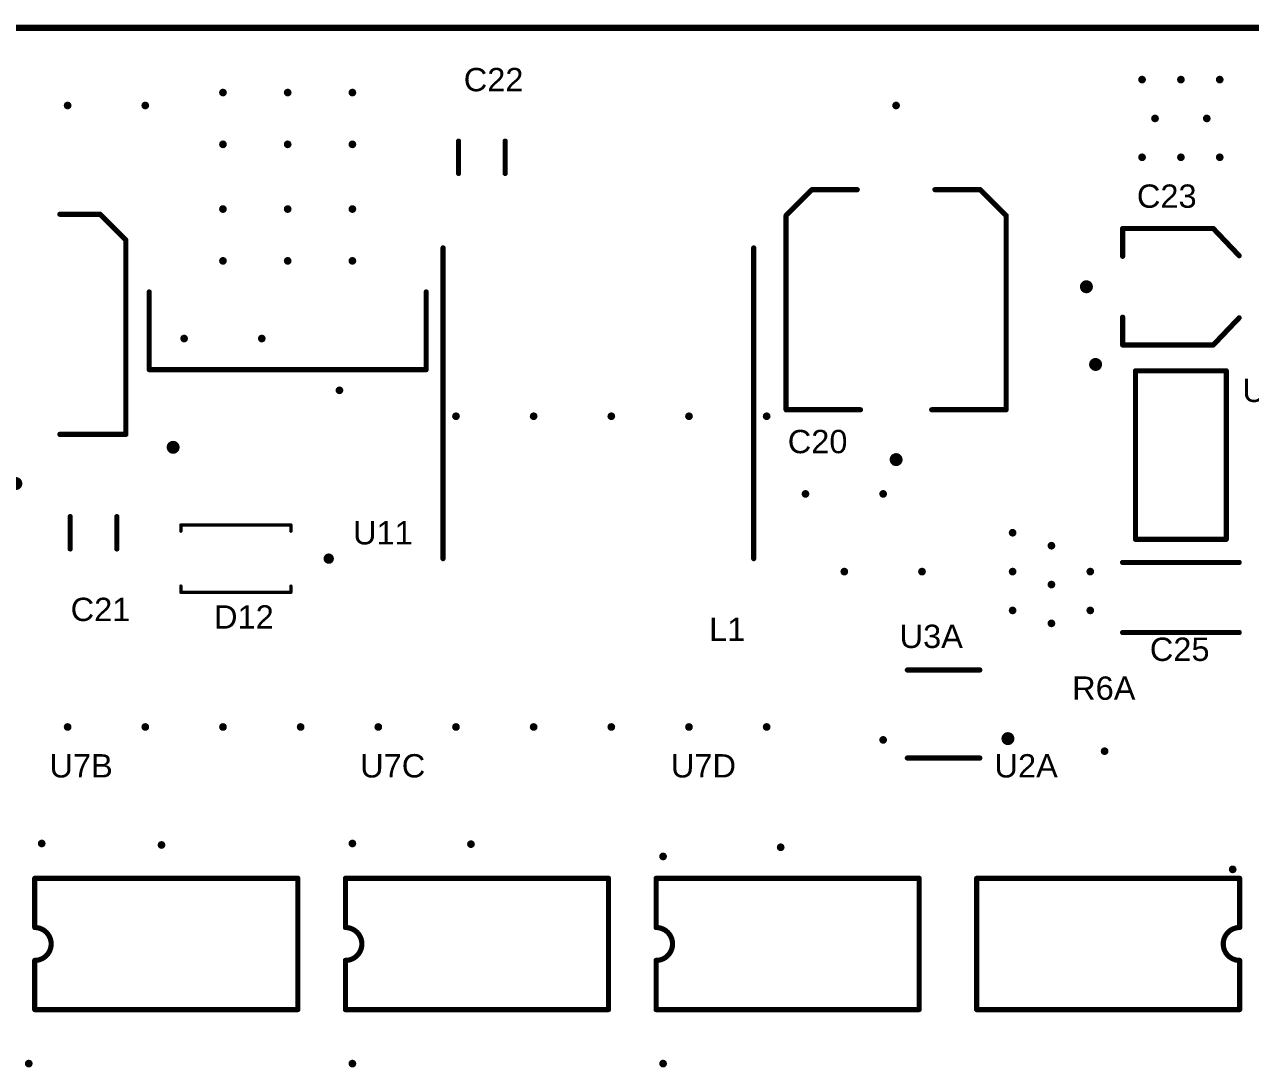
# Model space of a CAD drawing. Header units: inches. Extents: x 10 to 190, y 10 to 91.
# Drawn here: x 50.84 to 98.19, y 49.85 to 90.13 of the extents above; entities that cross this region are included whole.
import ezdxf

# ---------------------------------------------------------------- set-up
doc = ezdxf.new("R2010")
doc.units = ezdxf.units.IN
for name, color, linetype in [('Board Outline', 216, 'Continuous'), ('Top Overlay', 2, 'Continuous'), ('Via Holes', 16, 'Continuous')]:
    doc.layers.add(name, color=color, linetype=linetype)
doc.styles.add('Arial', font='', dxfattribs={"height": 0.2})
doc.styles.get('Arial').set_extended_font_data('Arial')

# ---------------------------------------------------------------- blocks, each defined once
blk = doc.blocks.new('INDPM120120X800N_40')
at = {"layer": 'Top Overlay'}
for points in [[(-6, 6, 0.2, 0.2, 0), (6, 6, 0.2, 0.2, 0)], [(-6, -6, 0.2, 0.2, 0), (6, -6, 0.2, 0.2, 0)]]:
    blk.add_lwpolyline(points, format="xyseb", dxfattribs=at)
for points in [[(-6.05, 6, 0.1, 0.1, 1), (-5.95, 6, 0.1, 0.1, 1)], [(5.95, 6, 0.1, 0.1, 1), (6.05, 6, 0.1, 0.1, 1)], [(-6.05, -6, 0.1, 0.1, 1), (-5.95, -6, 0.1, 0.1, 1)], [(5.95, -6, 0.1, 0.1, 1), (6.05, -6, 0.1, 0.1, 1)]]:
    blk.add_lwpolyline(points, format="xyseb", close=True, dxfattribs=at)
blk = doc.blocks.new('FP_FKB_MFG_41')
at = {"layer": 'Top Overlay'}
for points in [[(-2.25, 2.25, 0.2, 0.2, 0), (1.25, 2.25, 0.2, 0.2, 0)], [(-2.25, 1.175, 0.2, 0.2, 0), (-2.25, 2.25, 0.2, 0.2, 0)], [(1.25, 2.25, 0.2, 0.2, 0), (2.25, 1.2, 0.2, 0.2, 0)], [(-2.25, -2.25, 0.2, 0.2, 0), (-2.25, -1.175, 0.2, 0.2, 0)], [(1.25, -2.25, 0.2, 0.2, 0), (2.25, -1.2, 0.2, 0.2, 0)], [(-2.25, -2.25, 0.2, 0.2, 0), (1.25, -2.25, 0.2, 0.2, 0)]]:
    blk.add_lwpolyline(points, format="xyseb", dxfattribs=at)
for points in [[(-2.3, 2.25, 0.1, 0.1, 1), (-2.2, 2.25, 0.1, 0.1, 1)], [(-2.3, 2.25, 0.1, 0.1, 1), (-2.2, 2.25, 0.1, 0.1, 1)], [(1.2, 2.25, 0.1, 0.1, 1), (1.3, 2.25, 0.1, 0.1, 1)], [(1.2, 2.25, 0.1, 0.1, 1), (1.3, 2.25, 0.1, 0.1, 1)], [(-2.3, 1.175, 0.1, 0.1, 1), (-2.2, 1.175, 0.1, 0.1, 1)], [(2.2, 1.2, 0.1, 0.1, 1), (2.3, 1.2, 0.1, 0.1, 1)], [(-3.525, 0, 0.25, 0.25, 1), (-3.775, 0, 0.25, 0.25, 1)], [(-3.838, 0, 0.125, 0.125, 1), (-3.713, 0, 0.125, 0.125, 1)], [(-3.587, 0, 0.125, 0.125, 1), (-3.463, 0, 0.125, 0.125, 1)], [(-2.3, -1.175, 0.1, 0.1, 1), (-2.2, -1.175, 0.1, 0.1, 1)], [(2.2, -1.2, 0.1, 0.1, 1), (2.3, -1.2, 0.1, 0.1, 1)], [(-2.3, -2.25, 0.1, 0.1, 1), (-2.2, -2.25, 0.1, 0.1, 1)], [(-2.3, -2.25, 0.1, 0.1, 1), (-2.2, -2.25, 0.1, 0.1, 1)], [(1.2, -2.25, 0.1, 0.1, 1), (1.3, -2.25, 0.1, 0.1, 1)], [(1.2, -2.25, 0.1, 0.1, 1), (1.3, -2.25, 0.1, 0.1, 1)]]:
    blk.add_lwpolyline(points, format="xyseb", close=True, dxfattribs=at)
blk = doc.blocks.new('FP_AMS1117_IPC_C_84')
at = {"layer": 'Top Overlay'}
for points in [[(-3.17, 3.5, 0.25, 0.25, 1), (-3.42, 3.5, 0.25, 0.25, 1)], [(-3.483, 3.5, 0.125, 0.125, 1), (-3.358, 3.5, 0.125, 0.125, 1)], [(-3.232, 3.5, 0.125, 0.125, 1), (-3.107, 3.5, 0.125, 0.125, 1)], [(-1.803, 3.253, 0.1, 0.1, 1), (-1.703, 3.253, 0.1, 0.1, 1)], [(-1.803, 3.253, 0.1, 0.1, 1), (-1.703, 3.253, 0.1, 0.1, 1)], [(1.703, 3.253, 0.1, 0.1, 1), (1.803, 3.253, 0.1, 0.1, 1)], [(1.703, 3.253, 0.1, 0.1, 1), (1.803, 3.253, 0.1, 0.1, 1)], [(-1.803, -3.253, 0.1, 0.1, 1), (-1.703, -3.253, 0.1, 0.1, 1)], [(-1.803, -3.253, 0.1, 0.1, 1), (-1.703, -3.253, 0.1, 0.1, 1)], [(1.703, -3.253, 0.1, 0.1, 1), (1.803, -3.253, 0.1, 0.1, 1)], [(1.703, -3.253, 0.1, 0.1, 1), (1.803, -3.253, 0.1, 0.1, 1)]]:
    blk.add_lwpolyline(points, format="xyseb", close=True, dxfattribs=at)
for points in [[(-1.753, -3.253, 0.2, 0.2, 0), (-1.753, 3.253, 0.2, 0.2, 0)], [(-1.753, 3.253, 0.2, 0.2, 0), (1.753, 3.253, 0.2, 0.2, 0)], [(1.753, -3.253, 0.2, 0.2, 0), (1.753, 3.253, 0.2, 0.2, 0)], [(-1.753, -3.253, 0.2, 0.2, 0), (1.753, -3.253, 0.2, 0.2, 0)]]:
    blk.add_lwpolyline(points, format="xyseb", dxfattribs=at)
blk = doc.blocks.new('KTT0005B_L_85')
at = {"layer": 'Top Overlay'}
for points in [[(-3.2, 5.35, 0.2, 0.2, 0), (-3.2, -5.35, 0.2, 0.2, 0)], [(-3.2, 5.35, 0.2, 0.2, 0), (-0.2, 5.35, 0.2, 0.2, 0)], [(-3.2, -5.35, 0.2, 0.2, 0), (-0.2, -5.35, 0.2, 0.2, 0)]]:
    blk.add_lwpolyline(points, format="xyseb", dxfattribs=at)
for points in [[(-3.25, 5.35, 0.1, 0.1, 1), (-3.15, 5.35, 0.1, 0.1, 1)], [(-3.25, 5.35, 0.1, 0.1, 1), (-3.15, 5.35, 0.1, 0.1, 1)], [(-0.25, 5.35, 0.1, 0.1, 1), (-0.15, 5.35, 0.1, 0.1, 1)], [(-6.075, 4.425, 0.25, 0.25, 1), (-6.325, 4.425, 0.25, 0.25, 1)], [(-6.388, 4.425, 0.125, 0.125, 1), (-6.263, 4.425, 0.125, 0.125, 1)], [(-6.137, 4.425, 0.125, 0.125, 1), (-6.013, 4.425, 0.125, 0.125, 1)], [(-3.25, -5.35, 0.1, 0.1, 1), (-3.15, -5.35, 0.1, 0.1, 1)], [(-3.25, -5.35, 0.1, 0.1, 1), (-3.15, -5.35, 0.1, 0.1, 1)], [(-0.25, -5.35, 0.1, 0.1, 1), (-0.15, -5.35, 0.1, 0.1, 1)]]:
    blk.add_lwpolyline(points, format="xyseb", close=True, dxfattribs=at)
blk = doc.blocks.new('NSI1200DDBR_94')
at = {"layer": 'Top Overlay'}
for points in [[(2.085, 1.27, 0.2, 0.2, 0), (2.085, -8.89, 0.2, 0.2, 0)], [(2.085, 1.27, 0.2, 0.2, 0), (3.985, 1.27, 0.2, 0.2, 0)], [(5.255, 1.27, 0.2, 0.2, -1), (3.985, 1.27, 0.2, 0.2, 0)], [(5.255, 1.27, 0.2, 0.2, 0), (7.155, 1.27, 0.2, 0.2, 0)], [(7.155, 1.27, 0.2, 0.2, 0), (7.155, -8.89, 0.2, 0.2, 0)], [(2.085, -8.89, 0.2, 0.2, 0), (7.155, -8.89, 0.2, 0.2, 0)]]:
    blk.add_lwpolyline(points, format="xyseb", dxfattribs=at)
for points in [[(2.035, 1.27, 0.1, 0.1, 1), (2.135, 1.27, 0.1, 0.1, 1)], [(2.035, 1.27, 0.1, 0.1, 1), (2.135, 1.27, 0.1, 0.1, 1)], [(3.935, 1.27, 0.1, 0.1, 1), (4.035, 1.27, 0.1, 0.1, 1)], [(3.935, 1.27, 0.1, 0.1, 1), (4.035, 1.27, 0.1, 0.1, 1)], [(5.205, 1.27, 0.1, 0.1, 1), (5.305, 1.27, 0.1, 0.1, 1)], [(5.205, 1.27, 0.1, 0.1, 1), (5.305, 1.27, 0.1, 0.1, 1)], [(7.105, 1.27, 0.1, 0.1, 1), (7.205, 1.27, 0.1, 0.1, 1)], [(7.105, 1.27, 0.1, 0.1, 1), (7.205, 1.27, 0.1, 0.1, 1)], [(2.035, -8.89, 0.1, 0.1, 1), (2.135, -8.89, 0.1, 0.1, 1)], [(2.035, -8.89, 0.1, 0.1, 1), (2.135, -8.89, 0.1, 0.1, 1)], [(7.105, -8.89, 0.1, 0.1, 1), (7.205, -8.89, 0.1, 0.1, 1)], [(7.105, -8.89, 0.1, 0.1, 1), (7.205, -8.89, 0.1, 0.1, 1)]]:
    blk.add_lwpolyline(points, format="xyseb", close=True, dxfattribs=at)
blk = doc.blocks.new('NSI1200DDBR_95')
at = {"layer": 'Top Overlay'}
for points in [[(2.085, 1.27, 0.2, 0.2, 0), (2.085, -8.89, 0.2, 0.2, 0)], [(2.085, 1.27, 0.2, 0.2, 0), (3.985, 1.27, 0.2, 0.2, 0)], [(5.255, 1.27, 0.2, 0.2, -1), (3.985, 1.27, 0.2, 0.2, 0)], [(5.255, 1.27, 0.2, 0.2, 0), (7.155, 1.27, 0.2, 0.2, 0)], [(7.155, 1.27, 0.2, 0.2, 0), (7.155, -8.89, 0.2, 0.2, 0)], [(2.085, -8.89, 0.2, 0.2, 0), (7.155, -8.89, 0.2, 0.2, 0)]]:
    blk.add_lwpolyline(points, format="xyseb", dxfattribs=at)
for points in [[(2.035, 1.27, 0.1, 0.1, 1), (2.135, 1.27, 0.1, 0.1, 1)], [(2.035, 1.27, 0.1, 0.1, 1), (2.135, 1.27, 0.1, 0.1, 1)], [(3.935, 1.27, 0.1, 0.1, 1), (4.035, 1.27, 0.1, 0.1, 1)], [(3.935, 1.27, 0.1, 0.1, 1), (4.035, 1.27, 0.1, 0.1, 1)], [(5.205, 1.27, 0.1, 0.1, 1), (5.305, 1.27, 0.1, 0.1, 1)], [(5.205, 1.27, 0.1, 0.1, 1), (5.305, 1.27, 0.1, 0.1, 1)], [(7.105, 1.27, 0.1, 0.1, 1), (7.205, 1.27, 0.1, 0.1, 1)], [(7.105, 1.27, 0.1, 0.1, 1), (7.205, 1.27, 0.1, 0.1, 1)], [(2.035, -8.89, 0.1, 0.1, 1), (2.135, -8.89, 0.1, 0.1, 1)], [(2.035, -8.89, 0.1, 0.1, 1), (2.135, -8.89, 0.1, 0.1, 1)], [(7.105, -8.89, 0.1, 0.1, 1), (7.205, -8.89, 0.1, 0.1, 1)], [(7.105, -8.89, 0.1, 0.1, 1), (7.205, -8.89, 0.1, 0.1, 1)]]:
    blk.add_lwpolyline(points, format="xyseb", close=True, dxfattribs=at)
blk = doc.blocks.new('NSI1200DDBR_96')
at = {"layer": 'Top Overlay'}
for points in [[(2.085, 1.27, 0.2, 0.2, 0), (2.085, -8.89, 0.2, 0.2, 0)], [(2.085, 1.27, 0.2, 0.2, 0), (3.985, 1.27, 0.2, 0.2, 0)], [(5.255, 1.27, 0.2, 0.2, -1), (3.985, 1.27, 0.2, 0.2, 0)], [(5.255, 1.27, 0.2, 0.2, 0), (7.155, 1.27, 0.2, 0.2, 0)], [(7.155, 1.27, 0.2, 0.2, 0), (7.155, -8.89, 0.2, 0.2, 0)], [(2.085, -8.89, 0.2, 0.2, 0), (7.155, -8.89, 0.2, 0.2, 0)]]:
    blk.add_lwpolyline(points, format="xyseb", dxfattribs=at)
for points in [[(2.035, 1.27, 0.1, 0.1, 1), (2.135, 1.27, 0.1, 0.1, 1)], [(2.035, 1.27, 0.1, 0.1, 1), (2.135, 1.27, 0.1, 0.1, 1)], [(3.935, 1.27, 0.1, 0.1, 1), (4.035, 1.27, 0.1, 0.1, 1)], [(3.935, 1.27, 0.1, 0.1, 1), (4.035, 1.27, 0.1, 0.1, 1)], [(5.205, 1.27, 0.1, 0.1, 1), (5.305, 1.27, 0.1, 0.1, 1)], [(5.205, 1.27, 0.1, 0.1, 1), (5.305, 1.27, 0.1, 0.1, 1)], [(7.105, 1.27, 0.1, 0.1, 1), (7.205, 1.27, 0.1, 0.1, 1)], [(7.105, 1.27, 0.1, 0.1, 1), (7.205, 1.27, 0.1, 0.1, 1)], [(2.035, -8.89, 0.1, 0.1, 1), (2.135, -8.89, 0.1, 0.1, 1)], [(2.035, -8.89, 0.1, 0.1, 1), (2.135, -8.89, 0.1, 0.1, 1)], [(7.105, -8.89, 0.1, 0.1, 1), (7.205, -8.89, 0.1, 0.1, 1)], [(7.105, -8.89, 0.1, 0.1, 1), (7.205, -8.89, 0.1, 0.1, 1)]]:
    blk.add_lwpolyline(points, format="xyseb", close=True, dxfattribs=at)
blk = doc.blocks.new('FP_C04_091_OT_IPC_A_100')
at = {"layer": 'Top Overlay'}
for points in [[(1.4, 1.7, 0.2, 0.2, 0), (-1.4, 1.7, 0.2, 0.2, 0)], [(1.4, -1.7, 0.2, 0.2, 0), (-1.4, -1.7, 0.2, 0.2, 0)]]:
    blk.add_lwpolyline(points, format="xyseb", dxfattribs=at)
for points in [[(-1.45, 1.7, 0.1, 0.1, 1), (-1.35, 1.7, 0.1, 0.1, 1)], [(1.35, 1.7, 0.1, 0.1, 1), (1.45, 1.7, 0.1, 0.1, 1)], [(-2.36, 0.95, 0.25, 0.25, 1), (-2.61, 0.95, 0.25, 0.25, 1)], [(-2.673, 0.95, 0.125, 0.125, 1), (-2.548, 0.95, 0.125, 0.125, 1)], [(-2.423, 0.95, 0.125, 0.125, 1), (-2.298, 0.95, 0.125, 0.125, 1)], [(-1.45, -1.7, 0.1, 0.1, 1), (-1.35, -1.7, 0.1, 0.1, 1)], [(1.35, -1.7, 0.1, 0.1, 1), (1.45, -1.7, 0.1, 0.1, 1)]]:
    blk.add_lwpolyline(points, format="xyseb", close=True, dxfattribs=at)
blk = doc.blocks.new('NSI1200DDBR_102')
at = {"layer": 'Top Overlay'}
for points in [[(2.085, -8.89, 0.2, 0.2, 0), (2.085, 1.27, 0.2, 0.2, 0)], [(3.985, 1.27, 0.2, 0.2, 0), (2.085, 1.27, 0.2, 0.2, 0)], [(5.255, 1.27, 0.2, 0.2, -1), (3.985, 1.27, 0.2, 0.2, 0)], [(7.155, 1.27, 0.2, 0.2, 0), (5.255, 1.27, 0.2, 0.2, 0)], [(7.155, -8.89, 0.2, 0.2, 0), (7.155, 1.27, 0.2, 0.2, 0)], [(7.155, -8.89, 0.2, 0.2, 0), (2.085, -8.89, 0.2, 0.2, 0)]]:
    blk.add_lwpolyline(points, format="xyseb", dxfattribs=at)
for points in [[(2.035, 1.27, 0.1, 0.1, 1), (2.135, 1.27, 0.1, 0.1, 1)], [(2.035, 1.27, 0.1, 0.1, 1), (2.135, 1.27, 0.1, 0.1, 1)], [(3.935, 1.27, 0.1, 0.1, 1), (4.035, 1.27, 0.1, 0.1, 1)], [(3.935, 1.27, 0.1, 0.1, 1), (4.035, 1.27, 0.1, 0.1, 1)], [(5.205, 1.27, 0.1, 0.1, 1), (5.305, 1.27, 0.1, 0.1, 1)], [(5.205, 1.27, 0.1, 0.1, 1), (5.305, 1.27, 0.1, 0.1, 1)], [(7.105, 1.27, 0.1, 0.1, 1), (7.205, 1.27, 0.1, 0.1, 1)], [(7.105, 1.27, 0.1, 0.1, 1), (7.205, 1.27, 0.1, 0.1, 1)], [(2.035, -8.89, 0.1, 0.1, 1), (2.135, -8.89, 0.1, 0.1, 1)], [(2.035, -8.89, 0.1, 0.1, 1), (2.135, -8.89, 0.1, 0.1, 1)], [(7.105, -8.89, 0.1, 0.1, 1), (7.205, -8.89, 0.1, 0.1, 1)], [(7.105, -8.89, 0.1, 0.1, 1), (7.205, -8.89, 0.1, 0.1, 1)]]:
    blk.add_lwpolyline(points, format="xyseb", close=True, dxfattribs=at)
blk = doc.blocks.new('SODFL5226X100N_198')
at = {"layer": 'Top Overlay'}
for points in [[(-2.125, 1.3, 0.127, 0.127, 0), (-2.125, 1.06, 0.127, 0.127, 0)], [(2.125, 1.3, 0.127, 0.127, 0), (-2.125, 1.3, 0.127, 0.127, 0)], [(2.125, 1.3, 0.127, 0.127, 0), (2.125, 1.06, 0.127, 0.127, 0)], [(-2.125, -1.06, 0.127, 0.127, 0), (-2.125, -1.3, 0.127, 0.127, 0)], [(2.125, -1.3, 0.127, 0.127, 0), (-2.125, -1.3, 0.127, 0.127, 0)], [(2.125, -1.06, 0.127, 0.127, 0), (2.125, -1.3, 0.127, 0.127, 0)]]:
    blk.add_lwpolyline(points, format="xyseb", dxfattribs=at)
for points in [[(-2.157, 1.3, 0.0635, 0.0635, 1), (-2.093, 1.3, 0.0635, 0.0635, 1)], [(-2.157, 1.3, 0.0635, 0.0635, 1), (-2.093, 1.3, 0.0635, 0.0635, 1)], [(-2.157, 1.06, 0.0635, 0.0635, 1), (-2.093, 1.06, 0.0635, 0.0635, 1)], [(2.093, 1.3, 0.0635, 0.0635, 1), (2.157, 1.3, 0.0635, 0.0635, 1)], [(2.093, 1.3, 0.0635, 0.0635, 1), (2.157, 1.3, 0.0635, 0.0635, 1)], [(2.093, 1.06, 0.0635, 0.0635, 1), (2.157, 1.06, 0.0635, 0.0635, 1)], [(-3.485, 0, 0.2, 0.2, 1), (-3.685, 0, 0.2, 0.2, 1)], [(-3.735, 0, 0.1, 0.1, 1), (-3.635, 0, 0.1, 0.1, 1)], [(-3.535, 0, 0.1, 0.1, 1), (-3.435, 0, 0.1, 0.1, 1)], [(-2.157, -1.06, 0.0635, 0.0635, 1), (-2.093, -1.06, 0.0635, 0.0635, 1)], [(-2.157, -1.3, 0.0635, 0.0635, 1), (-2.093, -1.3, 0.0635, 0.0635, 1)], [(-2.157, -1.3, 0.0635, 0.0635, 1), (-2.093, -1.3, 0.0635, 0.0635, 1)], [(2.093, -1.06, 0.0635, 0.0635, 1), (2.157, -1.06, 0.0635, 0.0635, 1)], [(2.093, -1.3, 0.0635, 0.0635, 1), (2.157, -1.3, 0.0635, 0.0635, 1)], [(2.093, -1.3, 0.0635, 0.0635, 1), (2.157, -1.3, 0.0635, 0.0635, 1)]]:
    blk.add_lwpolyline(points, format="xyseb", close=True, dxfattribs=at)
blk = doc.blocks.new('FP_C3216_160_0_2_IPC_A_212')
at = {"layer": 'Top Overlay'}
for points in [[(-2.253, 1.353, 0.2, 0.2, 0), (2.253, 1.353, 0.2, 0.2, 0)], [(-2.253, -1.353, 0.2, 0.2, 0), (2.253, -1.353, 0.2, 0.2, 0)]]:
    blk.add_lwpolyline(points, format="xyseb", dxfattribs=at)
for points in [[(-2.303, 1.353, 0.1, 0.1, 1), (-2.203, 1.353, 0.1, 0.1, 1)], [(2.203, 1.353, 0.1, 0.1, 1), (2.303, 1.353, 0.1, 0.1, 1)], [(-2.303, -1.353, 0.1, 0.1, 1), (-2.203, -1.353, 0.1, 0.1, 1)], [(2.203, -1.353, 0.1, 0.1, 1), (2.303, -1.353, 0.1, 0.1, 1)]]:
    blk.add_lwpolyline(points, format="xyseb", close=True, dxfattribs=at)
blk = doc.blocks.new('FP_1206_L_3_2_0_2_W_1_6_0_MFG_215')
at = {"layer": 'Top Overlay'}
for points in [[(0.625, 0.9, 0.2, 0.2, 0), (-0.625, 0.9, 0.2, 0.2, 0)], [(0.625, -0.9, 0.2, 0.2, 0), (-0.625, -0.9, 0.2, 0.2, 0)]]:
    blk.add_lwpolyline(points, format="xyseb", dxfattribs=at)
for points in [[(-0.675, 0.9, 0.1, 0.1, 1), (-0.575, 0.9, 0.1, 0.1, 1)], [(0.575, 0.9, 0.1, 0.1, 1), (0.675, 0.9, 0.1, 0.1, 1)], [(-0.675, -0.9, 0.1, 0.1, 1), (-0.575, -0.9, 0.1, 0.1, 1)], [(0.575, -0.9, 0.1, 0.1, 1), (0.675, -0.9, 0.1, 0.1, 1)]]:
    blk.add_lwpolyline(points, format="xyseb", close=True, dxfattribs=at)
blk = doc.blocks.new('FP_1206_L_3_2_0_2_W_1_6_0_MFG_216')
at = {"layer": 'Top Overlay'}
for points in [[(-0.625, 0.9, 0.2, 0.2, 0), (0.625, 0.9, 0.2, 0.2, 0)], [(-0.625, -0.9, 0.2, 0.2, 0), (0.625, -0.9, 0.2, 0.2, 0)]]:
    blk.add_lwpolyline(points, format="xyseb", dxfattribs=at)
for points in [[(-0.675, 0.9, 0.1, 0.1, 1), (-0.575, 0.9, 0.1, 0.1, 1)], [(0.575, 0.9, 0.1, 0.1, 1), (0.675, 0.9, 0.1, 0.1, 1)], [(-0.675, -0.9, 0.1, 0.1, 1), (-0.575, -0.9, 0.1, 0.1, 1)], [(0.575, -0.9, 0.1, 0.1, 1), (0.675, -0.9, 0.1, 0.1, 1)]]:
    blk.add_lwpolyline(points, format="xyseb", close=True, dxfattribs=at)
blk = doc.blocks.new('FP_FPF_MFG_217')
at = {"layer": 'Top Overlay'}
for points in [[(-4.25, 4.25, 0.2, 0.2, 0), (-4.25, 1.375, 0.2, 0.2, 0)], [(-4.25, 4.25, 0.2, 0.2, 0), (3.25, 4.25, 0.2, 0.2, 0)], [(3.25, 4.25, 0.2, 0.2, 0), (4.25, 3.25, 0.2, 0.2, 0)], [(4.25, 3.25, 0.2, 0.2, 0), (4.25, 1.5, 0.2, 0.2, 0)], [(-4.25, -1.375, 0.2, 0.2, 0), (-4.25, -4.25, 0.2, 0.2, 0)], [(4.25, -1.5, 0.2, 0.2, 0), (4.25, -3.25, 0.2, 0.2, 0)], [(4.25, -3.25, 0.2, 0.2, 0), (3.25, -4.25, 0.2, 0.2, 0)], [(-4.25, -4.25, 0.2, 0.2, 0), (3.25, -4.25, 0.2, 0.2, 0)]]:
    blk.add_lwpolyline(points, format="xyseb", dxfattribs=at)
for points in [[(-4.3, 4.25, 0.1, 0.1, 1), (-4.2, 4.25, 0.1, 0.1, 1)], [(-4.3, 4.25, 0.1, 0.1, 1), (-4.2, 4.25, 0.1, 0.1, 1)], [(3.2, 4.25, 0.1, 0.1, 1), (3.3, 4.25, 0.1, 0.1, 1)], [(3.2, 4.25, 0.1, 0.1, 1), (3.3, 4.25, 0.1, 0.1, 1)], [(4.2, 3.25, 0.1, 0.1, 1), (4.3, 3.25, 0.1, 0.1, 1)], [(4.2, 3.25, 0.1, 0.1, 1), (4.3, 3.25, 0.1, 0.1, 1)], [(-4.3, 1.375, 0.1, 0.1, 1), (-4.2, 1.375, 0.1, 0.1, 1)], [(4.2, 1.5, 0.1, 0.1, 1), (4.3, 1.5, 0.1, 0.1, 1)], [(-6.05, 0, 0.25, 0.25, 1), (-6.3, 0, 0.25, 0.25, 1)], [(-6.362, 0, 0.125, 0.125, 1), (-6.238, 0, 0.125, 0.125, 1)], [(-6.112, 0, 0.125, 0.125, 1), (-5.987, 0, 0.125, 0.125, 1)], [(-4.3, -1.375, 0.1, 0.1, 1), (-4.2, -1.375, 0.1, 0.1, 1)], [(4.2, -1.5, 0.1, 0.1, 1), (4.3, -1.5, 0.1, 0.1, 1)], [(4.2, -3.25, 0.1, 0.1, 1), (4.3, -3.25, 0.1, 0.1, 1)], [(4.2, -3.25, 0.1, 0.1, 1), (4.3, -3.25, 0.1, 0.1, 1)], [(-4.3, -4.25, 0.1, 0.1, 1), (-4.2, -4.25, 0.1, 0.1, 1)], [(-4.3, -4.25, 0.1, 0.1, 1), (-4.2, -4.25, 0.1, 0.1, 1)], [(3.2, -4.25, 0.1, 0.1, 1), (3.3, -4.25, 0.1, 0.1, 1)], [(3.2, -4.25, 0.1, 0.1, 1), (3.3, -4.25, 0.1, 0.1, 1)]]:
    blk.add_lwpolyline(points, format="xyseb", close=True, dxfattribs=at)
blk = doc.blocks.new('FP_FKF_MFG_218')
at = {"layer": 'Top Overlay'}
for points in [[(-4.25, 4.25, 0.2, 0.2, 0), (3.25, 4.25, 0.2, 0.2, 0)], [(-4.25, 4.25, 0.2, 0.2, 0), (-4.25, 1.7, 0.2, 0.2, 0)], [(3.25, 4.25, 0.2, 0.2, 0), (4.25, 3.25, 0.2, 0.2, 0)], [(4.25, 3.25, 0.2, 0.2, 0), (4.25, 1.7, 0.2, 0.2, 0)], [(-4.25, -1.7, 0.2, 0.2, 0), (-4.25, -4.25, 0.2, 0.2, 0)], [(4.25, -1.7, 0.2, 0.2, 0), (4.25, -3.25, 0.2, 0.2, 0)], [(4.25, -3.25, 0.2, 0.2, 0), (3.25, -4.25, 0.2, 0.2, 0)], [(-4.25, -4.25, 0.2, 0.2, 0), (3.25, -4.25, 0.2, 0.2, 0)]]:
    blk.add_lwpolyline(points, format="xyseb", dxfattribs=at)
for points in [[(-4.3, 4.25, 0.1, 0.1, 1), (-4.2, 4.25, 0.1, 0.1, 1)], [(-4.3, 4.25, 0.1, 0.1, 1), (-4.2, 4.25, 0.1, 0.1, 1)], [(3.2, 4.25, 0.1, 0.1, 1), (3.3, 4.25, 0.1, 0.1, 1)], [(3.2, 4.25, 0.1, 0.1, 1), (3.3, 4.25, 0.1, 0.1, 1)], [(4.2, 3.25, 0.1, 0.1, 1), (4.3, 3.25, 0.1, 0.1, 1)], [(4.2, 3.25, 0.1, 0.1, 1), (4.3, 3.25, 0.1, 0.1, 1)], [(-4.3, 1.7, 0.1, 0.1, 1), (-4.2, 1.7, 0.1, 0.1, 1)], [(4.2, 1.7, 0.1, 0.1, 1), (4.3, 1.7, 0.1, 0.1, 1)], [(-6.025, 0, 0.25, 0.25, 1), (-6.275, 0, 0.25, 0.25, 1)], [(-6.338, 0, 0.125, 0.125, 1), (-6.213, 0, 0.125, 0.125, 1)], [(-6.087, 0, 0.125, 0.125, 1), (-5.963, 0, 0.125, 0.125, 1)], [(-4.3, -1.7, 0.1, 0.1, 1), (-4.2, -1.7, 0.1, 0.1, 1)], [(4.2, -1.7, 0.1, 0.1, 1), (4.3, -1.7, 0.1, 0.1, 1)], [(4.2, -3.25, 0.1, 0.1, 1), (4.3, -3.25, 0.1, 0.1, 1)], [(4.2, -3.25, 0.1, 0.1, 1), (4.3, -3.25, 0.1, 0.1, 1)], [(-4.3, -4.25, 0.1, 0.1, 1), (-4.2, -4.25, 0.1, 0.1, 1)], [(-4.3, -4.25, 0.1, 0.1, 1), (-4.2, -4.25, 0.1, 0.1, 1)], [(3.2, -4.25, 0.1, 0.1, 1), (3.3, -4.25, 0.1, 0.1, 1)], [(3.2, -4.25, 0.1, 0.1, 1), (3.3, -4.25, 0.1, 0.1, 1)]]:
    blk.add_lwpolyline(points, format="xyseb", close=True, dxfattribs=at)

msp = doc.modelspace()

# ---------------------------------------------------------------- hatches: boundary and pattern name
at = {"layer": 'Via Holes'}
h = msp.add_hatch(color=7, dxfattribs=at)
edge = h.paths.add_edge_path()
edge.add_arc((94, 88), 0.15, 0, 360)
h = msp.add_hatch(color=7, dxfattribs=at)
edge = h.paths.add_edge_path()
edge.add_arc((95.5, 88), 0.15, 0, 360)
h = msp.add_hatch(color=7, dxfattribs=at)
edge = h.paths.add_edge_path()
edge.add_arc((97, 88), 0.15, 0, 360)
h = msp.add_hatch(color=7, dxfattribs=at)
edge = h.paths.add_edge_path()
edge.add_arc((58.5, 87.5), 0.15, 0, 360)
h = msp.add_hatch(color=7, dxfattribs=at)
edge = h.paths.add_edge_path()
edge.add_arc((61, 87.5), 0.15, 0, 360)
h = msp.add_hatch(color=7, dxfattribs=at)
edge = h.paths.add_edge_path()
edge.add_arc((63.5, 87.5), 0.15, 0, 360)
h = msp.add_hatch(color=7, dxfattribs=at)
edge = h.paths.add_edge_path()
edge.add_arc((52.5, 87), 0.15, 0, 360)
h = msp.add_hatch(color=7, dxfattribs=at)
edge = h.paths.add_edge_path()
edge.add_arc((55.5, 87), 0.15, 0, 360)
h = msp.add_hatch(color=7, dxfattribs=at)
edge = h.paths.add_edge_path()
edge.add_arc((84.5, 87), 0.15, 0, 360)
h = msp.add_hatch(color=7, dxfattribs=at)
edge = h.paths.add_edge_path()
edge.add_arc((94.5, 86.5), 0.15, 0, 360)
h = msp.add_hatch(color=7, dxfattribs=at)
edge = h.paths.add_edge_path()
edge.add_arc((96.5, 86.5), 0.15, 0, 360)
h = msp.add_hatch(color=7, dxfattribs=at)
edge = h.paths.add_edge_path()
edge.add_arc((58.5, 85.5), 0.15, 0, 360)
h = msp.add_hatch(color=7, dxfattribs=at)
edge = h.paths.add_edge_path()
edge.add_arc((61, 85.5), 0.15, 0, 360)
h = msp.add_hatch(color=7, dxfattribs=at)
edge = h.paths.add_edge_path()
edge.add_arc((63.5, 85.5), 0.15, 0, 360)
h = msp.add_hatch(color=7, dxfattribs=at)
edge = h.paths.add_edge_path()
edge.add_arc((94, 85), 0.15, 0, 360)
h = msp.add_hatch(color=7, dxfattribs=at)
edge = h.paths.add_edge_path()
edge.add_arc((95.5, 85), 0.15, 0, 360)
h = msp.add_hatch(color=7, dxfattribs=at)
edge = h.paths.add_edge_path()
edge.add_arc((97, 85), 0.15, 0, 360)
h = msp.add_hatch(color=7, dxfattribs=at)
edge = h.paths.add_edge_path()
edge.add_arc((58.5, 83), 0.15, 0, 360)
h = msp.add_hatch(color=7, dxfattribs=at)
edge = h.paths.add_edge_path()
edge.add_arc((61, 83), 0.15, 0, 360)
h = msp.add_hatch(color=7, dxfattribs=at)
edge = h.paths.add_edge_path()
edge.add_arc((63.5, 83), 0.15, 0, 360)
h = msp.add_hatch(color=7, dxfattribs=at)
edge = h.paths.add_edge_path()
edge.add_arc((58.5, 81), 0.15, 0, 360)
h = msp.add_hatch(color=7, dxfattribs=at)
edge = h.paths.add_edge_path()
edge.add_arc((61, 81), 0.15, 0, 360)
h = msp.add_hatch(color=7, dxfattribs=at)
edge = h.paths.add_edge_path()
edge.add_arc((63.5, 81), 0.15, 0, 360)
h = msp.add_hatch(color=7, dxfattribs=at)
edge = h.paths.add_edge_path()
edge.add_arc((57, 78), 0.15, 0, 360)
h = msp.add_hatch(color=7, dxfattribs=at)
edge = h.paths.add_edge_path()
edge.add_arc((60, 78), 0.15, 0, 360)
h = msp.add_hatch(color=7, dxfattribs=at)
edge = h.paths.add_edge_path()
edge.add_arc((63, 76), 0.15, 0, 360)
h = msp.add_hatch(color=7, dxfattribs=at)
edge = h.paths.add_edge_path()
edge.add_arc((67.5, 75), 0.15, 0, 360)
h = msp.add_hatch(color=7, dxfattribs=at)
edge = h.paths.add_edge_path()
edge.add_arc((70.5, 75), 0.15, 0, 360)
h = msp.add_hatch(color=7, dxfattribs=at)
edge = h.paths.add_edge_path()
edge.add_arc((73.5, 75), 0.15, 0, 360)
h = msp.add_hatch(color=7, dxfattribs=at)
edge = h.paths.add_edge_path()
edge.add_arc((76.5, 75), 0.15, 0, 360)
h = msp.add_hatch(color=7, dxfattribs=at)
edge = h.paths.add_edge_path()
edge.add_arc((79.5, 75), 0.15, 0, 360)
h = msp.add_hatch(color=7, dxfattribs=at)
edge = h.paths.add_edge_path()
edge.add_arc((81, 72), 0.15, 0, 360)
h = msp.add_hatch(color=7, dxfattribs=at)
edge = h.paths.add_edge_path()
edge.add_arc((84, 72), 0.15, 0, 360)
h = msp.add_hatch(color=7, dxfattribs=at)
edge = h.paths.add_edge_path()
edge.add_arc((89, 70.5), 0.15, 0, 360)
h = msp.add_hatch(color=7, dxfattribs=at)
edge = h.paths.add_edge_path()
edge.add_arc((90.5, 70), 0.15, 0, 360)
h = msp.add_hatch(color=7, dxfattribs=at)
edge = h.paths.add_edge_path()
edge.add_arc((82.5, 69), 0.15, 0, 360)
h = msp.add_hatch(color=7, dxfattribs=at)
edge = h.paths.add_edge_path()
edge.add_arc((85.5, 69), 0.15, 0, 360)
h = msp.add_hatch(color=7, dxfattribs=at)
edge = h.paths.add_edge_path()
edge.add_arc((89, 69), 0.15, 0, 360)
h = msp.add_hatch(color=7, dxfattribs=at)
edge = h.paths.add_edge_path()
edge.add_arc((92, 69), 0.15, 0, 360)
h = msp.add_hatch(color=7, dxfattribs=at)
edge = h.paths.add_edge_path()
edge.add_arc((90.5, 68.5), 0.15, 0, 360)
h = msp.add_hatch(color=7, dxfattribs=at)
edge = h.paths.add_edge_path()
edge.add_arc((89, 67.5), 0.15, 0, 360)
h = msp.add_hatch(color=7, dxfattribs=at)
edge = h.paths.add_edge_path()
edge.add_arc((92, 67.5), 0.15, 0, 360)
h = msp.add_hatch(color=7, dxfattribs=at)
edge = h.paths.add_edge_path()
edge.add_arc((90.5, 67), 0.15, 0, 360)
h = msp.add_hatch(color=7, dxfattribs=at)
edge = h.paths.add_edge_path()
edge.add_arc((52.5, 63), 0.15, 0, 360)
h = msp.add_hatch(color=7, dxfattribs=at)
edge = h.paths.add_edge_path()
edge.add_arc((55.5, 63), 0.15, 0, 360)
h = msp.add_hatch(color=7, dxfattribs=at)
edge = h.paths.add_edge_path()
edge.add_arc((58.5, 63), 0.15, 0, 360)
h = msp.add_hatch(color=7, dxfattribs=at)
edge = h.paths.add_edge_path()
edge.add_arc((61.5, 63), 0.15, 0, 360)
h = msp.add_hatch(color=7, dxfattribs=at)
edge = h.paths.add_edge_path()
edge.add_arc((64.5, 63), 0.15, 0, 360)
h = msp.add_hatch(color=7, dxfattribs=at)
edge = h.paths.add_edge_path()
edge.add_arc((67.5, 63), 0.15, 0, 360)
h = msp.add_hatch(color=7, dxfattribs=at)
edge = h.paths.add_edge_path()
edge.add_arc((70.5, 63), 0.15, 0, 360)
h = msp.add_hatch(color=7, dxfattribs=at)
edge = h.paths.add_edge_path()
edge.add_arc((73.5, 63), 0.15, 0, 360)
h = msp.add_hatch(color=7, dxfattribs=at)
edge = h.paths.add_edge_path()
edge.add_arc((76.5, 63), 0.15, 0, 360)
h = msp.add_hatch(color=7, dxfattribs=at)
edge = h.paths.add_edge_path()
edge.add_arc((79.5, 63), 0.15, 0, 360)
h = msp.add_hatch(color=7, dxfattribs=at)
edge = h.paths.add_edge_path()
edge.add_arc((84, 62.5), 0.15, 0, 360)
h = msp.add_hatch(color=7, dxfattribs=at)
edge = h.paths.add_edge_path()
edge.add_arc((92.553, 62.065), 0.15, 0, 360)
h = msp.add_hatch(color=7, dxfattribs=at)
edge = h.paths.add_edge_path()
edge.add_arc((51.5, 58.5), 0.15, 0, 360)
h = msp.add_hatch(color=7, dxfattribs=at)
edge = h.paths.add_edge_path()
edge.add_arc((56.126, 58.443), 0.15, 0, 360)
h = msp.add_hatch(color=7, dxfattribs=at)
edge = h.paths.add_edge_path()
edge.add_arc((63.5, 58.5), 0.15, 0, 360)
h = msp.add_hatch(color=7, dxfattribs=at)
edge = h.paths.add_edge_path()
edge.add_arc((68.079, 58.474), 0.15, 0, 360)
h = msp.add_hatch(color=7, dxfattribs=at)
edge = h.paths.add_edge_path()
edge.add_arc((80.042, 58.354), 0.15, 0, 360)
h = msp.add_hatch(color=7, dxfattribs=at)
edge = h.paths.add_edge_path()
edge.add_arc((75.5, 58), 0.15, 0, 360)
h = msp.add_hatch(color=7, dxfattribs=at)
edge = h.paths.add_edge_path()
edge.add_arc((97.5, 57.5), 0.15, 0, 360)
h = msp.add_hatch(color=7, dxfattribs=at)
edge = h.paths.add_edge_path()
edge.add_arc((51, 50), 0.15, 0, 360)
h = msp.add_hatch(color=7, dxfattribs=at)
edge = h.paths.add_edge_path()
edge.add_arc((63.5, 50), 0.15, 0, 360)
h = msp.add_hatch(color=7, dxfattribs=at)
edge = h.paths.add_edge_path()
edge.add_arc((75.5, 50), 0.15, 0, 360)

# ---------------------------------------------------------------- linework, layer by layer
at = {"layer": 'Board Outline'}
msp.add_lwpolyline([(10, 90, 0.254, 0.254, 0), (190, 90, 0.254, 0.254, 0)], format="xyseb", dxfattribs=at)

# ---------------------------------------------------------------- block references
for name, p, rotation in [('FP_1206_L_3_2_0_2_W_1_6_0_MFG_215', (68.5, 85), 270), ('FP_FPF_MFG_217', (84.5, 79.5), 90), ('FP_FKF_MFG_218', (50.5, 78.55), 90), ('INDPM120120X800N_40', (73, 75.5), 90), ('KTT0005B_L_85', (61, 80), 90), ('FP_1206_L_3_2_0_2_W_1_6_0_MFG_216', (53.5, 70.5), 90), ('SODFL5226X100N_198', (59, 69.5), 180), ('FP_C04_091_OT_IPC_A_100', (86.334, 63.5), 180), ('NSI1200DDBR_96', (52.5, 50), 90), ('NSI1200DDBR_95', (64.5, 50), 90), ('NSI1200DDBR_94', (76.5, 50), 90), ('NSI1200DDBR_102', (96.5, 59.24), 270)]:
    msp.add_blockref(name, p, dxfattribs=dict(rotation=rotation))
for name, p in [('FP_FKB_MFG_41', (95.5, 80)), ('FP_AMS1117_IPC_C_84', (95.5, 73.5)), ('FP_C3216_160_0_2_IPC_A_212', (95.5, 68))]:
    msp.add_blockref(name, p)

# ---------------------------------------------------------------- texts
at = {"layer": 'Top Overlay', "style": 'Arial'}
for s, p in [('C22', (67.8, 87.55)), ('C23', (93.8, 83.05)), ('U12', (97.875, 75.55)), ('C20', (80.314, 73.572)), ('U11', (63.525, 70.05)), ('C21', (52.617, 67.09)), ('D12', (58.155, 66.798)), ('L1', (77.278, 66.319)), ('U3A', (84.634, 66.05)), ('C25', (94.3, 65.55)), ('R6A', (91.3, 64.05)), ('U7B', (51.8, 61.05)), ('U7C', (63.8, 61.05)), ('U7D', (75.8, 61.05)), ('U2A', (88.3, 61.05))]:
    msp.add_text(s, height=0.9, dxfattribs=at).set_placement(p)

doc.saveas('drawing.dxf')
